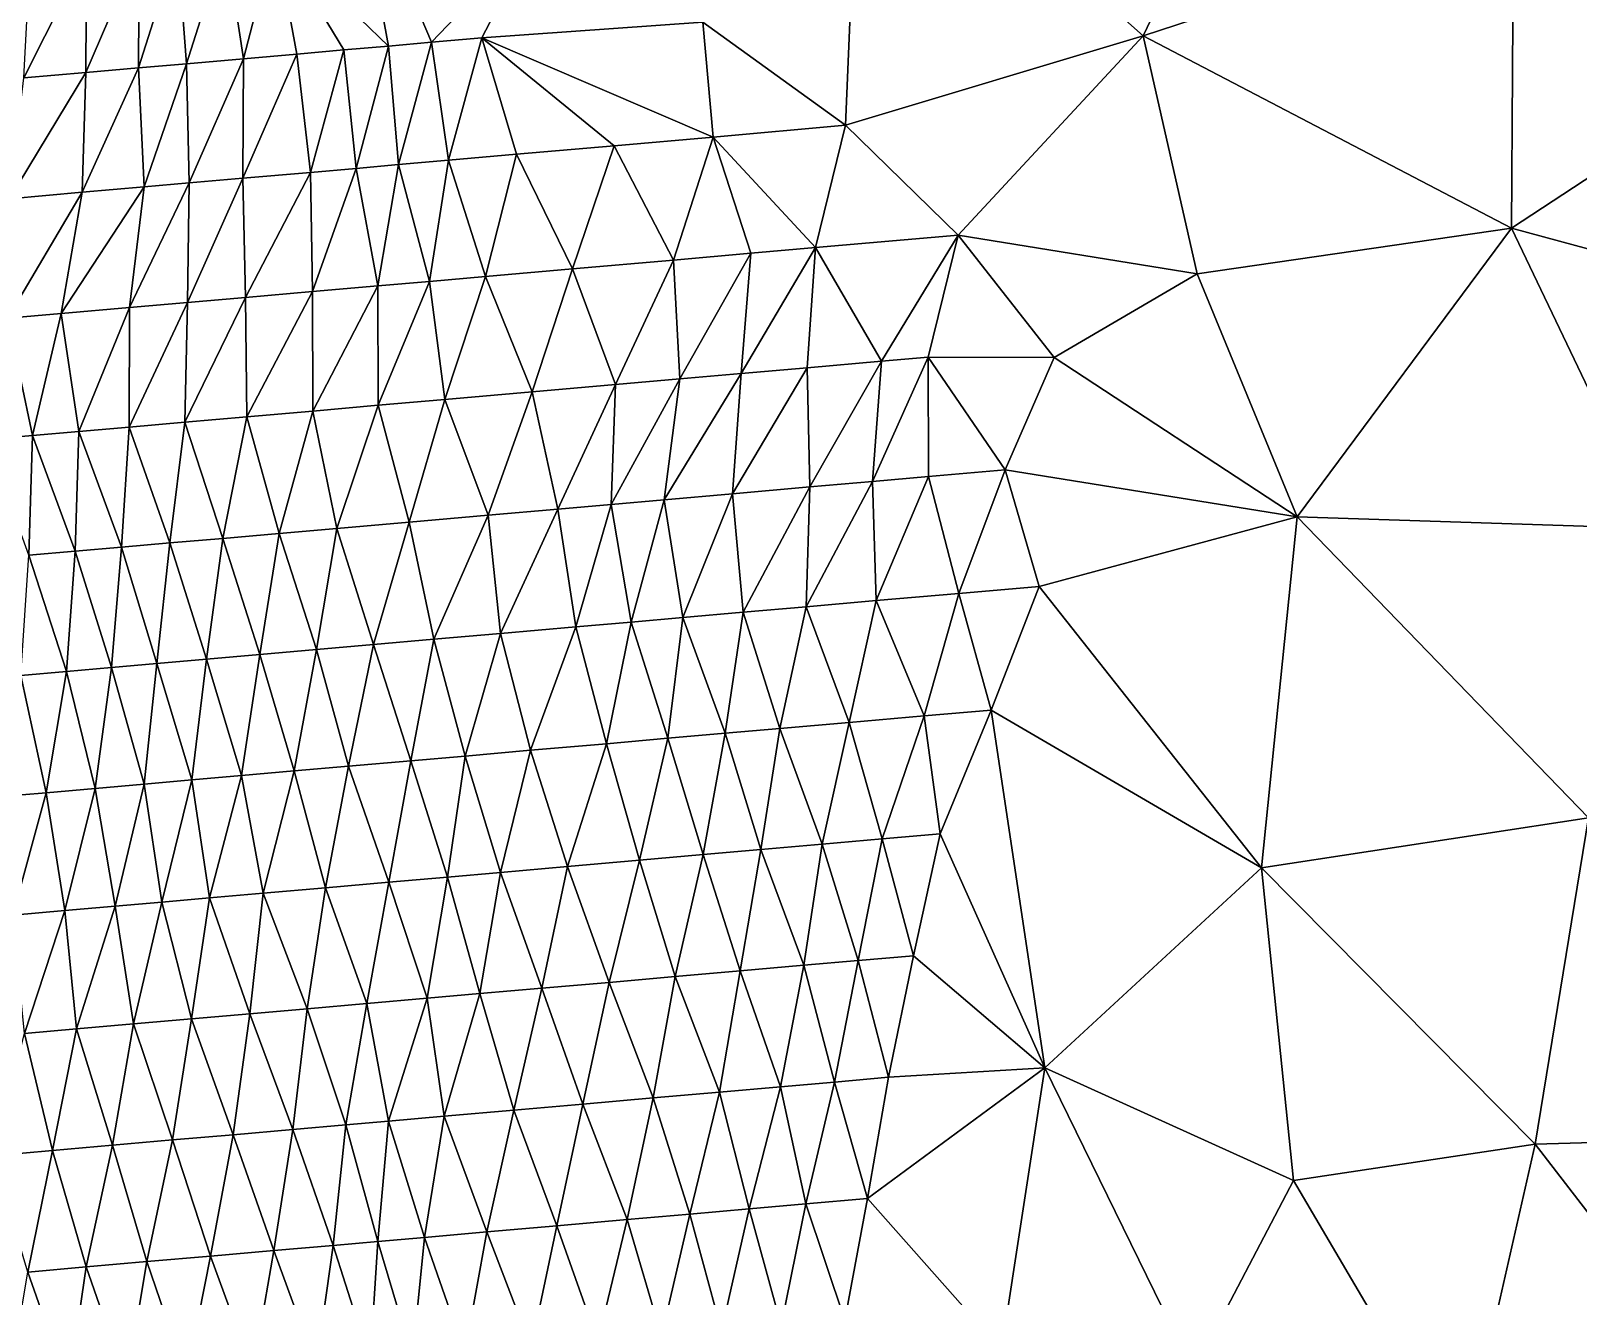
# Model space of a CAD drawing. Extents: x 993 to 3979, y 358 to 2875.
# Drawn here: x 2820 to 3301.1, y 1681.9 to 2075.3 of the extents above; entities that cross this region are included whole.
import ezdxf

# ---------------------------------------------------------------- set-up
doc = ezdxf.new("R2010")
doc.units = 0
doc.header["$MEASUREMENT"] = 0

msp = doc.modelspace()

# ---------------------------------------------------------------- linework, layer by layer
at = {"layer": 'modelTopoInnerCoarse_ts', "color": 2}
for points in [[(2931.22, 2070.59, 2837.84), (2895.93, 2104.65, 2803.7), (2920.53, 2128.5, 2797.66), (2931.22, 2070.59, 2837.84)], [(2944.53, 2071.75, 2845.01), (2920.53, 2128.5, 2797.66), (2977.28, 2106, 2813.92), (2944.53, 2071.75, 2845.01)], [(2944.53, 2071.75, 2845.01), (2931.22, 2070.59, 2837.84), (2920.53, 2128.5, 2797.66), (2944.53, 2071.75, 2845.01)], [(2880.54, 2103.3, 2792.07), (2868.41, 2065.09, 2806.66), (2865.54, 2101.99, 2779.4), (2880.54, 2103.3, 2792.07)], [(2886.1, 2066.64, 2812.18), (2868.41, 2065.09, 2806.66), (2880.54, 2103.3, 2792.07), (2886.1, 2066.64, 2812.18)], [(2895.93, 2104.65, 2803.7), (2886.1, 2066.64, 2812.18), (2880.54, 2103.3, 2792.07), (2895.93, 2104.65, 2803.7)], [(2902.73, 2068.1, 2820.49), (2886.1, 2066.64, 2812.18), (2895.93, 2104.65, 2803.7), (2902.73, 2068.1, 2820.49)], [(2931.22, 2070.59, 2837.84), (2917.3, 2069.37, 2834.29), (2895.93, 2104.65, 2803.7), (2931.22, 2070.59, 2837.84)], [(2917.3, 2069.37, 2834.29), (2902.73, 2068.1, 2820.49), (2895.93, 2104.65, 2803.7), (2917.3, 2069.37, 2834.29)], [(2960.2, 2073.12, 2842.9), (2944.53, 2071.75, 2845.01), (2977.28, 2106, 2813.92), (2960.2, 2073.12, 2842.9)], [(2960.2, 2073.12, 2842.9), (2977.28, 2106, 2813.92), (3028.91, 2078, 2827.82), (2960.2, 2073.12, 2842.9)], [(2817.84, 2060.67, 2783.51), (2837.32, 2099.52, 2749.34), (2837.07, 2062.35, 2784.9), (2817.84, 2060.67, 2783.51)], [(2817.84, 2060.67, 2783.51), (2819.71, 2097.98, 2743.63), (2837.32, 2099.52, 2749.34), (2817.84, 2060.67, 2783.51)], [(2837.07, 2062.35, 2784.9), (2837.32, 2099.52, 2749.34), (2853.61, 2100.94, 2758.57), (2837.07, 2062.35, 2784.9)], [(2837.07, 2062.35, 2784.9), (2853.61, 2100.94, 2758.57), (2853.4, 2063.78, 2794.03), (2837.07, 2062.35, 2784.9)], [(2853.4, 2063.78, 2794.03), (2853.61, 2100.94, 2758.57), (2865.54, 2101.99, 2779.4), (2853.4, 2063.78, 2794.03)], [(2853.4, 2063.78, 2794.03), (2865.54, 2101.99, 2779.4), (2868.41, 2065.09, 2806.66), (2853.4, 2063.78, 2794.03)], [(3032.1, 2042.27, 2826.51), (2960.2, 2073.12, 2842.9), (3028.91, 2078, 2827.82), (3032.1, 2042.27, 2826.51)], [(3032.1, 2042.27, 2826.51), (3028.91, 2078, 2827.82), (3073.31, 2046, 2844.04), (3032.1, 2042.27, 2826.51)], [(2917.3, 2069.37, 2834.29), (2906.96, 2031.32, 2844.14), (2902.73, 2068.1, 2820.49), (2917.3, 2069.37, 2834.29)], [(2921.13, 2032.56, 2858.99), (2906.96, 2031.32, 2844.14), (2917.3, 2069.37, 2834.29), (2921.13, 2032.56, 2858.99)], [(2931.22, 2070.59, 2837.84), (2921.13, 2032.56, 2858.99), (2917.3, 2069.37, 2834.29), (2931.22, 2070.59, 2837.84)], [(2934.25, 2033.71, 2864.67), (2921.13, 2032.56, 2858.99), (2931.22, 2070.59, 2837.84), (2934.25, 2033.71, 2864.67)], [(2944.53, 2071.75, 2845.01), (2934.25, 2033.71, 2864.67), (2931.22, 2070.59, 2837.84), (2944.53, 2071.75, 2845.01)], [(2949.81, 2035.07, 2874.86), (2934.25, 2033.71, 2864.67), (2944.53, 2071.75, 2845.01), (2949.81, 2035.07, 2874.86)], [(2960.2, 2073.12, 2842.9), (2949.81, 2035.07, 2874.86), (2944.53, 2071.75, 2845.01), (2960.2, 2073.12, 2842.9)], [(2970.94, 2036.92, 2871.18), (2949.81, 2035.07, 2874.86), (2960.2, 2073.12, 2842.9), (2970.94, 2036.92, 2871.18)], [(3001.36, 2039.58, 2855.76), (2970.94, 2036.92, 2871.18), (2960.2, 2073.12, 2842.9), (3001.36, 2039.58, 2855.76)], [(3032.1, 2042.27, 2826.51), (3001.36, 2039.58, 2855.76), (2960.2, 2073.12, 2842.9), (3032.1, 2042.27, 2826.51)], [(2855.24, 2026.8, 2824.03), (2853.4, 2063.78, 2794.03), (2868.41, 2065.09, 2806.66), (2855.24, 2026.8, 2824.03)], [(2855.24, 2026.8, 2824.03), (2868.41, 2065.09, 2806.66), (2869.25, 2028.02, 2839.33), (2855.24, 2026.8, 2824.03)], [(2869.25, 2028.02, 2839.33), (2868.41, 2065.09, 2806.66), (2886.1, 2066.64, 2812.18), (2869.25, 2028.02, 2839.33)], [(2869.25, 2028.02, 2839.33), (2886.1, 2066.64, 2812.18), (2885.85, 2029.47, 2847.75), (2869.25, 2028.02, 2839.33)], [(2885.85, 2029.47, 2847.75), (2902.73, 2068.1, 2820.49), (2906.96, 2031.32, 2844.14), (2885.85, 2029.47, 2847.75)], [(2885.85, 2029.47, 2847.75), (2886.1, 2066.64, 2812.18), (2902.73, 2068.1, 2820.49), (2885.85, 2029.47, 2847.75)], [(2813.36, 2023.13, 2830.35), (2817.84, 2060.67, 2783.51), (2837.07, 2062.35, 2784.9), (2813.36, 2023.13, 2830.35)], [(2813.36, 2023.13, 2830.35), (2837.07, 2062.35, 2784.9), (2835.96, 2025.11, 2822.76), (2813.36, 2023.13, 2830.35)], [(2853.4, 2063.78, 2794.03), (2855.24, 2026.8, 2824.03), (2835.96, 2025.11, 2822.76), (2853.4, 2063.78, 2794.03)], [(2853.4, 2063.78, 2794.03), (2835.96, 2025.11, 2822.76), (2837.07, 2062.35, 2784.9), (2853.4, 2063.78, 2794.03)], [(3063.92, 2007.91, 2840.26), (3032.1, 2042.27, 2826.51), (3073.31, 2046, 2844.04), (3063.92, 2007.91, 2840.26)], [(3063.92, 2007.91, 2840.26), (3073.31, 2046, 2844.04), (3108.38, 2011.75, 2861.79), (3063.92, 2007.91, 2840.26)], [(3032.1, 2042.27, 2826.51), (3019.78, 2004.05, 2856.61), (3001.36, 2039.58, 2855.76), (3032.1, 2042.27, 2826.51)], [(3043.81, 2006.15, 2845.22), (3019.78, 2004.05, 2856.61), (3032.1, 2042.27, 2826.51), (3043.81, 2006.15, 2845.22)], [(3063.92, 2007.91, 2840.26), (3043.81, 2006.15, 2845.22), (3032.1, 2042.27, 2826.51), (3063.92, 2007.91, 2840.26)], [(2949.81, 2035.07, 2874.86), (2943.95, 1997.41, 2885.73), (2934.25, 2033.71, 2864.67), (2949.81, 2035.07, 2874.86)], [(2961.34, 1998.94, 2882.04), (2943.95, 1997.41, 2885.73), (2949.81, 2035.07, 2874.86), (2961.34, 1998.94, 2882.04)], [(2970.94, 2036.92, 2871.18), (2961.34, 1998.94, 2882.04), (2949.81, 2035.07, 2874.86), (2970.94, 2036.92, 2871.18)], [(2988.41, 2001.3, 2872.56), (2961.34, 1998.94, 2882.04), (2970.94, 2036.92, 2871.18), (2988.41, 2001.3, 2872.56)], [(3001.36, 2039.58, 2855.76), (2988.41, 2001.3, 2872.56), (2970.94, 2036.92, 2871.18), (3001.36, 2039.58, 2855.76)], [(3019.78, 2004.05, 2856.61), (2988.41, 2001.3, 2872.56), (3001.36, 2039.58, 2855.76), (3019.78, 2004.05, 2856.61)], [(2886.74, 1992.41, 2880.28), (2885.85, 2029.47, 2847.75), (2906.96, 2031.32, 2844.14), (2886.74, 1992.41, 2880.28)], [(2886.74, 1992.41, 2880.28), (2906.96, 2031.32, 2844.14), (2907.56, 1994.23, 2877.42), (2886.74, 1992.41, 2880.28)], [(2921.13, 2032.56, 2858.99), (2907.56, 1994.23, 2877.42), (2906.96, 2031.32, 2844.14), (2921.13, 2032.56, 2858.99)], [(2927.9, 1996.01, 2875.88), (2907.56, 1994.23, 2877.42), (2921.13, 2032.56, 2858.99), (2927.9, 1996.01, 2875.88)], [(2934.25, 2033.71, 2864.67), (2927.9, 1996.01, 2875.88), (2921.13, 2032.56, 2858.99), (2934.25, 2033.71, 2864.67)], [(2943.95, 1997.41, 2885.73), (2927.9, 1996.01, 2875.88), (2934.25, 2033.71, 2864.67), (2943.95, 1997.41, 2885.73)], [(2829.4, 1987.39, 2875.15), (2855.24, 2026.8, 2824.03), (2850.6, 1989.25, 2871.3), (2829.4, 1987.39, 2875.15)], [(2829.4, 1987.39, 2875.15), (2835.96, 2025.11, 2822.76), (2855.24, 2026.8, 2824.03), (2829.4, 1987.39, 2875.15)], [(2850.6, 1989.25, 2871.3), (2855.24, 2026.8, 2824.03), (2869.25, 2028.02, 2839.33), (2850.6, 1989.25, 2871.3)], [(2850.6, 1989.25, 2871.3), (2869.25, 2028.02, 2839.33), (2868.65, 1990.83, 2875.84), (2850.6, 1989.25, 2871.3)], [(2868.65, 1990.83, 2875.84), (2869.25, 2028.02, 2839.33), (2885.85, 2029.47, 2847.75), (2868.65, 1990.83, 2875.84)], [(2868.65, 1990.83, 2875.84), (2885.85, 2029.47, 2847.75), (2886.74, 1992.41, 2880.28), (2868.65, 1990.83, 2875.84)], [(2812.81, 1985.94, 2866.73), (2835.96, 2025.11, 2822.76), (2829.4, 1987.39, 2875.15), (2812.81, 1985.94, 2866.73)], [(2812.81, 1985.94, 2866.73), (2813.36, 2023.13, 2830.35), (2835.96, 2025.11, 2822.76), (2812.81, 1985.94, 2866.73)], [(3084.54, 1972.57, 2868.86), (3063.92, 2007.91, 2840.26), (3108.38, 2011.75, 2861.79), (3084.54, 1972.57, 2868.86)], [(3099.05, 1973.84, 2875.83), (3084.54, 1972.57, 2868.86), (3108.38, 2011.75, 2861.79), (3099.05, 1973.84, 2875.83)], [(3099.05, 1973.84, 2875.83), (3108.38, 2011.75, 2861.79), (3138.19, 1973.75, 2870.32), (3099.05, 1973.84, 2875.83)], [(3040.82, 1968.74, 2873.08), (3063.92, 2007.91, 2840.26), (3061.41, 1970.55, 2870.85), (3040.82, 1968.74, 2873.08)], [(3040.82, 1968.74, 2873.08), (3043.81, 2006.15, 2845.22), (3063.92, 2007.91, 2840.26), (3040.82, 1968.74, 2873.08)], [(3084.54, 1972.57, 2868.86), (3061.41, 1970.55, 2870.85), (3063.92, 2007.91, 2840.26), (3084.54, 1972.57, 2868.86)], [(3019.78, 2004.05, 2856.61), (3001.78, 1965.33, 2871.83), (2988.41, 2001.3, 2872.56), (3019.78, 2004.05, 2856.61)], [(3021.8, 1967.08, 2871.13), (3001.78, 1965.33, 2871.83), (3019.78, 2004.05, 2856.61), (3021.8, 1967.08, 2871.13)], [(3021.8, 1967.08, 2871.13), (3019.78, 2004.05, 2856.61), (3043.81, 2006.15, 2845.22), (3021.8, 1967.08, 2871.13)], [(3021.8, 1967.08, 2871.13), (3043.81, 2006.15, 2845.22), (3040.82, 1968.74, 2873.08), (3021.8, 1967.08, 2871.13)], [(2927.94, 1958.87, 2910.68), (2927.9, 1996.01, 2875.88), (2943.95, 1997.41, 2885.73), (2927.94, 1958.87, 2910.68)], [(2927.94, 1958.87, 2910.68), (2943.95, 1997.41, 2885.73), (2948.66, 1960.68, 2908.09), (2927.94, 1958.87, 2910.68)], [(2961.34, 1998.94, 2882.04), (2948.66, 1960.68, 2908.09), (2943.95, 1997.41, 2885.73), (2961.34, 1998.94, 2882.04)], [(2975.83, 1963.06, 2888.35), (2948.66, 1960.68, 2908.09), (2961.34, 1998.94, 2882.04), (2975.83, 1963.06, 2888.35)], [(2988.41, 2001.3, 2872.56), (2975.83, 1963.06, 2888.35), (2961.34, 1998.94, 2882.04), (2988.41, 2001.3, 2872.56)], [(3001.78, 1965.33, 2871.83), (2975.83, 1963.06, 2888.35), (2988.41, 2001.3, 2872.56), (3001.78, 1965.33, 2871.83)], [(2886.74, 1992.41, 2880.28), (2867.88, 1953.61, 2912.79), (2868.65, 1990.83, 2875.84), (2886.74, 1992.41, 2880.28)], [(2886.74, 1992.41, 2880.28), (2887.15, 1955.3, 2914.09), (2867.88, 1953.61, 2912.79), (2886.74, 1992.41, 2880.28)], [(2907.56, 1994.23, 2877.42), (2887.15, 1955.3, 2914.09), (2886.74, 1992.41, 2880.28), (2907.56, 1994.23, 2877.42)], [(2907.56, 1994.23, 2877.42), (2907.68, 1957.1, 2912.03), (2887.15, 1955.3, 2914.09), (2907.56, 1994.23, 2877.42)], [(2927.9, 1996.01, 2875.88), (2907.68, 1957.1, 2912.03), (2907.56, 1994.23, 2877.42), (2927.9, 1996.01, 2875.88)], [(2927.9, 1996.01, 2875.88), (2927.94, 1958.87, 2910.68), (2907.68, 1957.1, 2912.03), (2927.9, 1996.01, 2875.88)], [(2829.4, 1987.39, 2875.15), (2820.49, 1949.47, 2881.16), (2812.81, 1985.94, 2866.73), (2829.4, 1987.39, 2875.15)], [(2834.9, 1950.73, 2895.4), (2820.49, 1949.47, 2881.16), (2829.4, 1987.39, 2875.15), (2834.9, 1950.73, 2895.4)], [(2850.6, 1989.25, 2871.3), (2834.9, 1950.73, 2895.4), (2829.4, 1987.39, 2875.15), (2850.6, 1989.25, 2871.3)], [(2850.6, 1989.25, 2871.3), (2850.56, 1952.1, 2906.32), (2834.9, 1950.73, 2895.4), (2850.6, 1989.25, 2871.3)], [(2868.65, 1990.83, 2875.84), (2850.56, 1952.1, 2906.32), (2850.6, 1989.25, 2871.3), (2868.65, 1990.83, 2875.84)], [(2868.65, 1990.83, 2875.84), (2867.88, 1953.61, 2912.79), (2850.56, 1952.1, 2906.32), (2868.65, 1990.83, 2875.84)], [(2820.49, 1949.47, 2881.16), (2806.25, 1948.22, 2866.47), (2812.81, 1985.94, 2866.73), (2820.49, 1949.47, 2881.16)], [(3062.16, 1933.47, 2903.75), (3061.41, 1970.55, 2870.85), (3084.54, 1972.57, 2868.86), (3062.16, 1933.47, 2903.75)], [(3062.16, 1933.47, 2903.75), (3084.54, 1972.57, 2868.86), (3081.67, 1935.17, 2904.42), (3062.16, 1933.47, 2903.75)], [(3081.67, 1935.17, 2904.42), (3084.54, 1972.57, 2868.86), (3099.05, 1973.84, 2875.83), (3081.67, 1935.17, 2904.42)], [(3081.67, 1935.17, 2904.42), (3099.05, 1973.84, 2875.83), (3099.11, 1936.7, 2910.58), (3081.67, 1935.17, 2904.42)], [(3122.9, 1938.78, 2899.84), (3099.05, 1973.84, 2875.83), (3138.19, 1973.75, 2870.32), (3122.9, 1938.78, 2899.84)], [(3122.9, 1938.78, 2899.84), (3099.11, 1936.7, 2910.58), (3099.05, 1973.84, 2875.83), (3122.9, 1938.78, 2899.84)], [(3016.88, 1929.51, 2919.15), (3040.82, 1968.74, 2873.08), (3038.21, 1931.37, 2914.94), (3016.88, 1929.51, 2919.15)], [(3016.88, 1929.51, 2919.15), (3021.8, 1967.08, 2871.13), (3040.82, 1968.74, 2873.08), (3016.88, 1929.51, 2919.15)], [(3038.21, 1931.37, 2914.94), (3061.41, 1970.55, 2870.85), (3062.16, 1933.47, 2903.75), (3038.21, 1931.37, 2914.94)], [(3038.21, 1931.37, 2914.94), (3040.82, 1968.74, 2873.08), (3061.41, 1970.55, 2870.85), (3038.21, 1931.37, 2914.94)], [(2975.83, 1963.06, 2888.35), (2962.16, 1924.72, 2907.03), (2948.66, 1960.68, 2908.09), (2975.83, 1963.06, 2888.35)], [(2983.81, 1926.61, 2901.99), (2962.16, 1924.72, 2907.03), (2975.83, 1963.06, 2888.35), (2983.81, 1926.61, 2901.99)], [(3001.78, 1965.33, 2871.83), (2983.81, 1926.61, 2901.99), (2975.83, 1963.06, 2888.35), (3001.78, 1965.33, 2871.83)], [(3001.78, 1965.33, 2871.83), (3000.44, 1928.07, 2910.32), (2983.81, 1926.61, 2901.99), (3001.78, 1965.33, 2871.83)], [(3000.44, 1928.07, 2910.32), (3021.8, 1967.08, 2871.13), (3016.88, 1929.51, 2919.15), (3000.44, 1928.07, 2910.32)], [(3000.44, 1928.07, 2910.32), (3001.78, 1965.33, 2871.83), (3021.8, 1967.08, 2871.13), (3000.44, 1928.07, 2910.32)], [(2927.94, 1958.87, 2910.68), (2915.14, 1920.6, 2927.05), (2907.68, 1957.1, 2912.03), (2927.94, 1958.87, 2910.68)], [(2937.63, 1922.57, 2919.77), (2915.14, 1920.6, 2927.05), (2927.94, 1958.87, 2910.68), (2937.63, 1922.57, 2919.77)], [(2948.66, 1960.68, 2908.09), (2937.63, 1922.57, 2919.77), (2927.94, 1958.87, 2910.68), (2948.66, 1960.68, 2908.09)], [(2962.16, 1924.72, 2907.03), (2937.63, 1922.57, 2919.77), (2948.66, 1960.68, 2908.09), (2962.16, 1924.72, 2907.03)], [(2867.88, 1953.61, 2912.79), (2863.15, 1916.06, 2907.67), (2850.56, 1952.1, 2906.32), (2867.88, 1953.61, 2912.79)], [(2879.63, 1917.5, 2916.4), (2863.15, 1916.06, 2907.67), (2867.88, 1953.61, 2912.79), (2879.63, 1917.5, 2916.4)], [(2887.15, 1955.3, 2914.09), (2879.63, 1917.5, 2916.4), (2867.88, 1953.61, 2912.79), (2887.15, 1955.3, 2914.09)], [(2897.14, 1919.03, 2922.37), (2879.63, 1917.5, 2916.4), (2887.15, 1955.3, 2914.09), (2897.14, 1919.03, 2922.37)], [(2907.68, 1957.1, 2912.03), (2897.14, 1919.03, 2922.37), (2887.15, 1955.3, 2914.09), (2907.68, 1957.1, 2912.03)], [(2915.14, 1920.6, 2927.05), (2897.14, 1919.03, 2922.37), (2907.68, 1957.1, 2912.03), (2915.14, 1920.6, 2927.05)], [(2820.49, 1949.47, 2881.16), (2819.37, 1912.23, 2866.42), (2806.25, 1948.22, 2866.47), (2820.49, 1949.47, 2881.16)], [(2833.75, 1913.48, 2880.74), (2819.37, 1912.23, 2866.42), (2820.49, 1949.47, 2881.16), (2833.75, 1913.48, 2880.74)], [(2834.9, 1950.73, 2895.4), (2833.75, 1913.48, 2880.74), (2820.49, 1949.47, 2881.16), (2834.9, 1950.73, 2895.4)], [(2848.15, 1914.74, 2895.01), (2833.75, 1913.48, 2880.74), (2834.9, 1950.73, 2895.4), (2848.15, 1914.74, 2895.01)], [(2850.56, 1952.1, 2906.32), (2848.15, 1914.74, 2895.01), (2834.9, 1950.73, 2895.4), (2850.56, 1952.1, 2906.32)], [(2863.15, 1916.06, 2907.67), (2848.15, 1914.74, 2895.01), (2850.56, 1952.1, 2906.32), (2863.15, 1916.06, 2907.67)], [(3081.67, 1935.17, 2904.42), (3061.04, 1896.22, 2941.66), (3062.16, 1933.47, 2903.75), (3081.67, 1935.17, 2904.42)], [(3081.67, 1935.17, 2904.42), (3082.79, 1898.13, 2936.32), (3061.04, 1896.22, 2941.66), (3081.67, 1935.17, 2904.42)], [(3099.11, 1936.7, 2910.58), (3082.79, 1898.13, 2936.32), (3081.67, 1935.17, 2904.42), (3099.11, 1936.7, 2910.58)], [(3108.52, 1900.38, 2920.4), (3082.79, 1898.13, 2936.32), (3099.11, 1936.7, 2910.58), (3108.52, 1900.38, 2920.4)], [(3122.9, 1938.78, 2899.84), (3108.52, 1900.38, 2920.4), (3099.11, 1936.7, 2910.58), (3122.9, 1938.78, 2899.84)], [(3133.48, 1902.56, 2906.54), (3108.52, 1900.38, 2920.4), (3122.9, 1938.78, 2899.84), (3133.48, 1902.56, 2906.54)], [(3016.88, 1929.51, 2919.15), (3006.63, 1891.47, 2928.71), (3000.44, 1928.07, 2910.32), (3016.88, 1929.51, 2919.15)], [(3022.72, 1892.87, 2938.47), (3006.63, 1891.47, 2928.71), (3016.88, 1929.51, 2919.15), (3022.72, 1892.87, 2938.47)], [(3038.21, 1931.37, 2914.94), (3022.72, 1892.87, 2938.47), (3016.88, 1929.51, 2919.15), (3038.21, 1931.37, 2914.94)], [(3041.5, 1894.52, 2941.08), (3022.72, 1892.87, 2938.47), (3038.21, 1931.37, 2914.94), (3041.5, 1894.52, 2941.08)], [(3041.5, 1894.52, 2941.08), (3038.21, 1931.37, 2914.94), (3062.16, 1933.47, 2903.75), (3041.5, 1894.52, 2941.08)], [(3041.5, 1894.52, 2941.08), (3062.16, 1933.47, 2903.75), (3061.04, 1896.22, 2941.66), (3041.5, 1894.52, 2941.08)], [(2962.16, 1924.72, 2907.03), (2945.25, 1886.1, 2934.37), (2937.63, 1922.57, 2919.77), (2962.16, 1924.72, 2907.03)], [(2966.04, 1887.91, 2931.61), (2945.25, 1886.1, 2934.37), (2962.16, 1924.72, 2907.03), (2966.04, 1887.91, 2931.61)], [(2983.81, 1926.61, 2901.99), (2966.04, 1887.91, 2931.61), (2962.16, 1924.72, 2907.03), (2983.81, 1926.61, 2901.99)], [(2989.45, 1889.96, 2921.87), (2966.04, 1887.91, 2931.61), (2983.81, 1926.61, 2901.99), (2989.45, 1889.96, 2921.87)], [(3000.44, 1928.07, 2910.32), (2989.45, 1889.96, 2921.87), (2983.81, 1926.61, 2901.99), (3000.44, 1928.07, 2910.32)], [(3006.63, 1891.47, 2928.71), (2989.45, 1889.96, 2921.87), (3000.44, 1928.07, 2910.32), (3006.63, 1891.47, 2928.71)], [(2915.14, 1920.6, 2927.05), (2908.78, 1882.9, 2926.26), (2897.14, 1919.03, 2922.37), (2915.14, 1920.6, 2927.05)], [(2926.56, 1884.46, 2931.53), (2908.78, 1882.9, 2926.26), (2915.14, 1920.6, 2927.05), (2926.56, 1884.46, 2931.53)], [(2937.63, 1922.57, 2919.77), (2926.56, 1884.46, 2931.53), (2915.14, 1920.6, 2927.05), (2937.63, 1922.57, 2919.77)], [(2945.25, 1886.1, 2934.37), (2926.56, 1884.46, 2931.53), (2937.63, 1922.57, 2919.77), (2945.25, 1886.1, 2934.37)], [(2863.15, 1916.06, 2907.67), (2859.17, 1878.56, 2900.55), (2848.15, 1914.74, 2895.01), (2863.15, 1916.06, 2907.67)], [(2874.61, 1879.92, 2912.04), (2859.17, 1878.56, 2900.55), (2863.15, 1916.06, 2907.67), (2874.61, 1879.92, 2912.04)], [(2879.63, 1917.5, 2916.4), (2874.61, 1879.92, 2912.04), (2863.15, 1916.06, 2907.67), (2879.63, 1917.5, 2916.4)], [(2891.13, 1881.36, 2920.67), (2874.61, 1879.92, 2912.04), (2879.63, 1917.5, 2916.4), (2891.13, 1881.36, 2920.67)], [(2897.14, 1919.03, 2922.37), (2891.13, 1881.36, 2920.67), (2879.63, 1917.5, 2916.4), (2897.14, 1919.03, 2922.37)], [(2908.78, 1882.9, 2926.26), (2891.13, 1881.36, 2920.67), (2897.14, 1919.03, 2922.37), (2908.78, 1882.9, 2926.26)], [(2831.02, 1876.1, 2870.31), (2816.88, 1874.86, 2855.34), (2819.37, 1912.23, 2866.42), (2831.02, 1876.1, 2870.31)], [(2833.75, 1913.48, 2880.74), (2831.02, 1876.1, 2870.31), (2819.37, 1912.23, 2866.42), (2833.75, 1913.48, 2880.74)], [(2845, 1877.32, 2885.67), (2831.02, 1876.1, 2870.31), (2833.75, 1913.48, 2880.74), (2845, 1877.32, 2885.67)], [(2848.15, 1914.74, 2895.01), (2845, 1877.32, 2885.67), (2833.75, 1913.48, 2880.74), (2848.15, 1914.74, 2895.01)], [(2859.17, 1878.56, 2900.55), (2845, 1877.32, 2885.67), (2848.15, 1914.74, 2895.01), (2859.17, 1878.56, 2900.55)], [(3108.52, 1900.38, 2920.4), (3097.77, 1862.29, 2931.34), (3082.79, 1898.13, 2936.32), (3108.52, 1900.38, 2920.4)], [(3118.56, 1864.11, 2928.58), (3097.77, 1862.29, 2931.34), (3108.52, 1900.38, 2920.4), (3118.56, 1864.11, 2928.58)], [(3133.48, 1902.56, 2906.54), (3118.56, 1864.11, 2928.58), (3108.52, 1900.38, 2920.4), (3133.48, 1902.56, 2906.54)], [(3061.04, 1896.22, 2941.66), (3052.84, 1858.36, 2945.78), (3041.5, 1894.52, 2941.08), (3061.04, 1896.22, 2941.66)], [(3074.42, 1860.25, 2940.91), (3052.84, 1858.36, 2945.78), (3061.04, 1896.22, 2941.66), (3074.42, 1860.25, 2940.91)], [(3082.79, 1898.13, 2936.32), (3074.42, 1860.25, 2940.91), (3061.04, 1896.22, 2941.66), (3082.79, 1898.13, 2936.32)], [(3097.77, 1862.29, 2931.34), (3074.42, 1860.25, 2940.91), (3082.79, 1898.13, 2936.32), (3097.77, 1862.29, 2931.34)], [(3006.63, 1891.47, 2928.71), (2998.96, 1853.65, 2931.44), (2989.45, 1889.96, 2921.87), (3006.63, 1891.47, 2928.71)], [(3018.08, 1855.32, 2933.11), (2998.96, 1853.65, 2931.44), (3006.63, 1891.47, 2928.71), (3018.08, 1855.32, 2933.11)], [(3022.72, 1892.87, 2938.47), (3018.08, 1855.32, 2933.11), (3006.63, 1891.47, 2928.71), (3022.72, 1892.87, 2938.47)], [(3035.89, 1856.88, 2938.31), (3018.08, 1855.32, 2933.11), (3022.72, 1892.87, 2938.47), (3035.89, 1856.88, 2938.31)], [(3041.5, 1894.52, 2941.08), (3035.89, 1856.88, 2938.31), (3022.72, 1892.87, 2938.47), (3041.5, 1894.52, 2941.08)], [(3052.84, 1858.36, 2945.78), (3035.89, 1856.88, 2938.31), (3041.5, 1894.52, 2941.08), (3052.84, 1858.36, 2945.78)], [(2945.25, 1886.1, 2934.37), (2938.14, 1848.33, 2935.59), (2926.56, 1884.46, 2931.53), (2945.25, 1886.1, 2934.37)], [(2955.01, 1849.8, 2943.28), (2938.14, 1848.33, 2935.59), (2945.25, 1886.1, 2934.37), (2955.01, 1849.8, 2943.28)], [(2966.04, 1887.91, 2931.61), (2955.01, 1849.8, 2943.28), (2945.25, 1886.1, 2934.37), (2966.04, 1887.91, 2931.61)], [(2975.38, 1851.59, 2941.62), (2955.01, 1849.8, 2943.28), (2966.04, 1887.91, 2931.61), (2975.38, 1851.59, 2941.62)], [(2989.45, 1889.96, 2921.87), (2975.38, 1851.59, 2941.62), (2966.04, 1887.91, 2931.61), (2989.45, 1889.96, 2921.87)], [(2998.96, 1853.65, 2931.44), (2975.38, 1851.59, 2941.62), (2989.45, 1889.96, 2921.87), (2998.96, 1853.65, 2931.44)], [(2891.13, 1881.36, 2920.67), (2885.49, 1843.72, 2917.96), (2874.61, 1879.92, 2912.04), (2891.13, 1881.36, 2920.67)], [(2901.86, 1845.16, 2926.97), (2885.49, 1843.72, 2917.96), (2891.13, 1881.36, 2920.67), (2901.86, 1845.16, 2926.97)], [(2908.78, 1882.9, 2926.26), (2901.86, 1845.16, 2926.97), (2891.13, 1881.36, 2920.67), (2908.78, 1882.9, 2926.26)], [(2918.8, 1846.64, 2934.47), (2901.86, 1845.16, 2926.97), (2908.78, 1882.9, 2926.26), (2918.8, 1846.64, 2934.47)], [(2926.56, 1884.46, 2931.53), (2918.8, 1846.64, 2934.47), (2908.78, 1882.9, 2926.26), (2926.56, 1884.46, 2931.53)], [(2938.14, 1848.33, 2935.59), (2918.8, 1846.64, 2934.47), (2926.56, 1884.46, 2931.53), (2938.14, 1848.33, 2935.59)], [(2845, 1877.32, 2885.67), (2839.95, 1839.74, 2881.42), (2831.02, 1876.1, 2870.31), (2845, 1877.32, 2885.67)], [(2855.17, 1841.07, 2893.48), (2839.95, 1839.74, 2881.42), (2845, 1877.32, 2885.67), (2855.17, 1841.07, 2893.48)], [(2859.17, 1878.56, 2900.55), (2855.17, 1841.07, 2893.48), (2845, 1877.32, 2885.67), (2859.17, 1878.56, 2900.55)], [(2870.03, 1842.37, 2906.54), (2855.17, 1841.07, 2893.48), (2859.17, 1878.56, 2900.55), (2870.03, 1842.37, 2906.54)], [(2874.61, 1879.92, 2912.04), (2870.03, 1842.37, 2906.54), (2859.17, 1878.56, 2900.55), (2874.61, 1879.92, 2912.04)], [(2885.49, 1843.72, 2917.96), (2870.03, 1842.37, 2906.54), (2874.61, 1879.92, 2912.04), (2885.49, 1843.72, 2917.96)], [(2824.72, 1838.41, 2869.35), (2809.52, 1837.08, 2857.24), (2816.88, 1874.86, 2855.34), (2824.72, 1838.41, 2869.35)], [(2831.02, 1876.1, 2870.31), (2824.72, 1838.41, 2869.35), (2816.88, 1874.86, 2855.34), (2831.02, 1876.1, 2870.31)], [(2839.95, 1839.74, 2881.42), (2824.72, 1838.41, 2869.35), (2831.02, 1876.1, 2870.31), (2839.95, 1839.74, 2881.42)], [(3097.77, 1862.29, 2931.34), (3084.73, 1824.01, 2948.34), (3074.42, 1860.25, 2940.91), (3097.77, 1862.29, 2931.34)], [(3102.78, 1825.59, 2952.9), (3084.73, 1824.01, 2948.34), (3097.77, 1862.29, 2931.34), (3102.78, 1825.59, 2952.9)], [(3118.56, 1864.11, 2928.58), (3102.78, 1825.59, 2952.9), (3097.77, 1862.29, 2931.34), (3118.56, 1864.11, 2928.58)], [(3052.84, 1858.36, 2945.78), (3046.96, 1820.7, 2943.73), (3035.89, 1856.88, 2938.31), (3052.84, 1858.36, 2945.78)], [(3066.04, 1822.37, 2945.53), (3046.96, 1820.7, 2943.73), (3052.84, 1858.36, 2945.78), (3066.04, 1822.37, 2945.53)], [(3074.42, 1860.25, 2940.91), (3066.04, 1822.37, 2945.53), (3052.84, 1858.36, 2945.78), (3074.42, 1860.25, 2940.91)], [(3084.73, 1824.01, 2948.34), (3066.04, 1822.37, 2945.53), (3074.42, 1860.25, 2940.91), (3084.73, 1824.01, 2948.34)], [(2998.96, 1853.65, 2931.44), (2986.89, 1815.45, 2945.87), (2975.38, 1851.59, 2941.62), (2998.96, 1853.65, 2931.44)], [(3009.21, 1817.4, 2939.04), (2986.89, 1815.45, 2945.87), (2998.96, 1853.65, 2931.44), (3009.21, 1817.4, 2939.04)], [(3018.08, 1855.32, 2933.11), (3009.21, 1817.4, 2939.04), (2998.96, 1853.65, 2931.44), (3018.08, 1855.32, 2933.11)], [(3029.05, 1819.14, 2938.8), (3009.21, 1817.4, 2939.04), (3018.08, 1855.32, 2933.11), (3029.05, 1819.14, 2938.8)], [(3035.89, 1856.88, 2938.31), (3029.05, 1819.14, 2938.8), (3018.08, 1855.32, 2933.11), (3035.89, 1856.88, 2938.31)], [(3046.96, 1820.7, 2943.73), (3029.05, 1819.14, 2938.8), (3035.89, 1856.88, 2938.31), (3046.96, 1820.7, 2943.73)], [(2938.14, 1848.33, 2935.59), (2931.31, 1810.59, 2936.07), (2918.8, 1846.64, 2934.47), (2938.14, 1848.33, 2935.59)], [(2949.53, 1812.18, 2940.13), (2931.31, 1810.59, 2936.07), (2938.14, 1848.33, 2935.59), (2949.53, 1812.18, 2940.13)], [(2955.01, 1849.8, 2943.28), (2949.53, 1812.18, 2940.13), (2938.14, 1848.33, 2935.59), (2955.01, 1849.8, 2943.28)], [(2966.05, 1813.63, 2948.75), (2949.53, 1812.18, 2940.13), (2955.01, 1849.8, 2943.28), (2966.05, 1813.63, 2948.75)], [(2975.38, 1851.59, 2941.62), (2966.05, 1813.63, 2948.75), (2955.01, 1849.8, 2943.28), (2975.38, 1851.59, 2941.62)], [(2986.89, 1815.45, 2945.87), (2966.05, 1813.63, 2948.75), (2975.38, 1851.59, 2941.62), (2986.89, 1815.45, 2945.87)], [(2885.49, 1843.72, 2917.96), (2875.5, 1805.7, 2926.85), (2870.03, 1842.37, 2906.54), (2885.49, 1843.72, 2917.96)], [(2892.24, 1807.17, 2934.89), (2875.5, 1805.7, 2926.85), (2885.49, 1843.72, 2917.96), (2892.24, 1807.17, 2934.89)], [(2901.86, 1845.16, 2926.97), (2892.24, 1807.17, 2934.89), (2885.49, 1843.72, 2917.96), (2901.86, 1845.16, 2926.97)], [(2911.56, 1808.86, 2936.04), (2892.24, 1807.17, 2934.89), (2901.86, 1845.16, 2926.97), (2911.56, 1808.86, 2936.04)], [(2918.8, 1846.64, 2934.47), (2911.56, 1808.86, 2936.04), (2901.86, 1845.16, 2926.97), (2918.8, 1846.64, 2934.47)], [(2931.31, 1810.59, 2936.07), (2911.56, 1808.86, 2936.04), (2918.8, 1846.64, 2934.47), (2931.31, 1810.59, 2936.07)], [(2824.72, 1838.41, 2869.35), (2814.37, 1800.36, 2879.22), (2809.52, 1837.08, 2857.24), (2824.72, 1838.41, 2869.35)], [(2830.59, 1801.78, 2888.62), (2814.37, 1800.36, 2879.22), (2824.72, 1838.41, 2869.35), (2830.59, 1801.78, 2888.62)], [(2839.95, 1839.74, 2881.42), (2830.59, 1801.78, 2888.62), (2824.72, 1838.41, 2869.35), (2839.95, 1839.74, 2881.42)], [(2846.23, 1803.14, 2899.59), (2830.59, 1801.78, 2888.62), (2839.95, 1839.74, 2881.42), (2846.23, 1803.14, 2899.59)], [(2855.17, 1841.07, 2893.48), (2846.23, 1803.14, 2899.59), (2839.95, 1839.74, 2881.42), (2855.17, 1841.07, 2893.48)], [(2860.69, 1804.41, 2913.68), (2846.23, 1803.14, 2899.59), (2855.17, 1841.07, 2893.48), (2860.69, 1804.41, 2913.68)], [(2870.03, 1842.37, 2906.54), (2860.69, 1804.41, 2913.68), (2855.17, 1841.07, 2893.48), (2870.03, 1842.37, 2906.54)], [(2875.5, 1805.7, 2926.85), (2860.69, 1804.41, 2913.68), (2870.03, 1842.37, 2906.54), (2875.5, 1805.7, 2926.85)], [(3084.73, 1824.01, 2948.34), (3077.26, 1786.21, 2950.54), (3066.04, 1822.37, 2945.53), (3084.73, 1824.01, 2948.34)], [(3094.41, 1787.71, 2957.47), (3077.26, 1786.21, 2950.54), (3084.73, 1824.01, 2948.34), (3094.41, 1787.71, 2957.47)], [(3102.78, 1825.59, 2952.9), (3094.41, 1787.71, 2957.47), (3084.73, 1824.01, 2948.34), (3102.78, 1825.59, 2952.9)], [(3029.05, 1819.14, 2938.8), (3020.33, 1781.23, 2944.31), (3009.21, 1817.4, 2939.04), (3029.05, 1819.14, 2938.8)], [(3040.53, 1783, 2943.14), (3020.33, 1781.23, 2944.31), (3029.05, 1819.14, 2938.8), (3040.53, 1783, 2943.14)], [(3046.96, 1820.7, 2943.73), (3040.53, 1783, 2943.14), (3029.05, 1819.14, 2938.8), (3046.96, 1820.7, 2943.73)], [(3060.35, 1784.73, 2942.95), (3040.53, 1783, 2943.14), (3046.96, 1820.7, 2943.73), (3060.35, 1784.73, 2942.95)], [(3066.04, 1822.37, 2945.53), (3060.35, 1784.73, 2942.95), (3046.96, 1820.7, 2943.73), (3066.04, 1822.37, 2945.53)], [(3077.26, 1786.21, 2950.54), (3060.35, 1784.73, 2942.95), (3066.04, 1822.37, 2945.53), (3077.26, 1786.21, 2950.54)], [(2986.89, 1815.45, 2945.87), (2978.83, 1777.6, 2949.61), (2966.05, 1813.63, 2948.75), (2986.89, 1815.45, 2945.87)], [(2999.79, 1779.43, 2946.4), (2978.83, 1777.6, 2949.61), (2986.89, 1815.45, 2945.87), (2999.79, 1779.43, 2946.4)], [(3009.21, 1817.4, 2939.04), (2999.79, 1779.43, 2946.4), (2986.89, 1815.45, 2945.87), (3009.21, 1817.4, 2939.04)], [(3020.33, 1781.23, 2944.31), (2999.79, 1779.43, 2946.4), (3009.21, 1817.4, 2939.04), (3020.33, 1781.23, 2944.31)], [(2931.31, 1810.59, 2936.07), (2924.44, 1772.84, 2936.64), (2911.56, 1808.86, 2936.04), (2931.31, 1810.59, 2936.07)], [(2943.16, 1774.48, 2939.39), (2924.44, 1772.84, 2936.64), (2931.31, 1810.59, 2936.07), (2943.16, 1774.48, 2939.39)], [(2949.53, 1812.18, 2940.13), (2943.16, 1774.48, 2939.39), (2931.31, 1810.59, 2936.07), (2949.53, 1812.18, 2940.13)], [(2959.56, 1775.91, 2948.33), (2943.16, 1774.48, 2939.39), (2949.53, 1812.18, 2940.13), (2959.56, 1775.91, 2948.33)], [(2966.05, 1813.63, 2948.75), (2959.56, 1775.91, 2948.33), (2949.53, 1812.18, 2940.13), (2966.05, 1813.63, 2948.75)], [(2978.83, 1777.6, 2949.61), (2959.56, 1775.91, 2948.33), (2966.05, 1813.63, 2948.75), (2978.83, 1777.6, 2949.61)], [(2860.69, 1804.41, 2913.68), (2851.9, 1766.5, 2919.39), (2846.23, 1803.14, 2899.59), (2860.69, 1804.41, 2913.68)], [(2869.98, 1768.08, 2923.84), (2851.9, 1766.5, 2919.39), (2860.69, 1804.41, 2913.68), (2869.98, 1768.08, 2923.84)], [(2875.5, 1805.7, 2926.85), (2869.98, 1768.08, 2923.84), (2860.69, 1804.41, 2913.68), (2875.5, 1805.7, 2926.85)], [(2888.03, 1769.66, 2928.38), (2869.98, 1768.08, 2923.84), (2875.5, 1805.7, 2926.85), (2888.03, 1769.66, 2928.38)], [(2892.24, 1807.17, 2934.89), (2888.03, 1769.66, 2928.38), (2875.5, 1805.7, 2926.85), (2892.24, 1807.17, 2934.89)], [(2905.87, 1771.22, 2933.48), (2888.03, 1769.66, 2928.38), (2892.24, 1807.17, 2934.89), (2905.87, 1771.22, 2933.48)], [(2911.56, 1808.86, 2936.04), (2905.87, 1771.22, 2933.48), (2892.24, 1807.17, 2934.89), (2911.56, 1808.86, 2936.04)], [(2924.44, 1772.84, 2936.64), (2905.87, 1771.22, 2933.48), (2911.56, 1808.86, 2936.04), (2924.44, 1772.84, 2936.64)], [(2830.59, 1801.78, 2888.62), (2817.98, 1763.53, 2904.5), (2814.37, 1800.36, 2879.22), (2830.59, 1801.78, 2888.62)], [(2834.17, 1764.94, 2913.99), (2817.98, 1763.53, 2904.5), (2830.59, 1801.78, 2888.62), (2834.17, 1764.94, 2913.99)], [(2846.23, 1803.14, 2899.59), (2834.17, 1764.94, 2913.99), (2830.59, 1801.78, 2888.62), (2846.23, 1803.14, 2899.59)], [(2851.9, 1766.5, 2919.39), (2834.17, 1764.94, 2913.99), (2846.23, 1803.14, 2899.59), (2851.9, 1766.5, 2919.39)], [(3077.26, 1786.21, 2950.54), (3069.87, 1748.42, 2952.51), (3060.35, 1784.73, 2942.95), (3077.26, 1786.21, 2950.54)], [(3086.65, 1749.89, 2960.43), (3069.87, 1748.42, 2952.51), (3077.26, 1786.21, 2950.54), (3086.65, 1749.89, 2960.43)], [(3094.41, 1787.71, 2957.47), (3086.65, 1749.89, 2960.43), (3077.26, 1786.21, 2950.54), (3094.41, 1787.71, 2957.47)], [(3020.33, 1781.23, 2944.31), (3013.45, 1743.49, 2944.91), (2999.79, 1779.43, 2946.4), (3020.33, 1781.23, 2944.31)], [(3034.15, 1745.3, 2942.39), (3013.45, 1743.49, 2944.91), (3020.33, 1781.23, 2944.31), (3034.15, 1745.3, 2942.39)], [(3040.53, 1783, 2943.14), (3034.15, 1745.3, 2942.39), (3020.33, 1781.23, 2944.31), (3040.53, 1783, 2943.14)], [(3053.13, 1746.96, 2944.47), (3034.15, 1745.3, 2942.39), (3040.53, 1783, 2943.14), (3053.13, 1746.96, 2944.47)], [(3060.35, 1784.73, 2942.95), (3053.13, 1746.96, 2944.47), (3040.53, 1783, 2943.14), (3060.35, 1784.73, 2942.95)], [(3069.87, 1748.42, 2952.51), (3053.13, 1746.96, 2944.47), (3060.35, 1784.73, 2942.95), (3069.87, 1748.42, 2952.51)], [(2959.56, 1775.91, 2948.33), (2948.52, 1737.8, 2960.02), (2943.16, 1774.48, 2939.39), (2959.56, 1775.91, 2948.33)], [(2970.12, 1739.69, 2955.11), (2948.52, 1737.8, 2960.02), (2959.56, 1775.91, 2948.33), (2970.12, 1739.69, 2955.11)], [(2978.83, 1777.6, 2949.61), (2970.12, 1739.69, 2955.11), (2959.56, 1775.91, 2948.33), (2978.83, 1777.6, 2949.61)], [(2991.62, 1741.58, 2950.45), (2970.12, 1739.69, 2955.11), (2978.83, 1777.6, 2949.61), (2991.62, 1741.58, 2950.45)], [(2999.79, 1779.43, 2946.4), (2991.62, 1741.58, 2950.45), (2978.83, 1777.6, 2949.61), (2999.79, 1779.43, 2946.4)], [(3013.45, 1743.49, 2944.91), (2991.62, 1741.58, 2950.45), (2999.79, 1779.43, 2946.4), (3013.45, 1743.49, 2944.91)], [(2905.87, 1771.22, 2933.48), (2901.48, 1733.69, 2927.45), (2888.03, 1769.66, 2928.38), (2905.87, 1771.22, 2933.48)], [(2917.96, 1735.13, 2936.18), (2901.48, 1733.69, 2927.45), (2905.87, 1771.22, 2933.48), (2917.96, 1735.13, 2936.18)], [(2924.44, 1772.84, 2936.64), (2917.96, 1735.13, 2936.18), (2905.87, 1771.22, 2933.48), (2924.44, 1772.84, 2936.64)], [(2931.21, 1736.29, 2953.51), (2917.96, 1735.13, 2936.18), (2924.44, 1772.84, 2936.64), (2931.21, 1736.29, 2953.51)], [(2943.16, 1774.48, 2939.39), (2931.21, 1736.29, 2953.51), (2924.44, 1772.84, 2936.64), (2943.16, 1774.48, 2939.39)], [(2948.52, 1737.8, 2960.02), (2931.21, 1736.29, 2953.51), (2943.16, 1774.48, 2939.39), (2948.52, 1737.8, 2960.02)], [(2851.9, 1766.5, 2919.39), (2845.41, 1728.78, 2918.95), (2834.17, 1764.94, 2913.99), (2851.9, 1766.5, 2919.39)], [(2864, 1730.41, 2922.06), (2845.41, 1728.78, 2918.95), (2851.9, 1766.5, 2919.39), (2864, 1730.41, 2922.06)], [(2869.98, 1768.08, 2923.84), (2864, 1730.41, 2922.06), (2851.9, 1766.5, 2919.39), (2869.98, 1768.08, 2923.84)], [(2882.88, 1732.06, 2924.39), (2864, 1730.41, 2922.06), (2869.98, 1768.08, 2923.84), (2882.88, 1732.06, 2924.39)], [(2888.03, 1769.66, 2928.38), (2882.88, 1732.06, 2924.39), (2869.98, 1768.08, 2923.84), (2888.03, 1769.66, 2928.38)], [(2901.48, 1733.69, 2927.45), (2882.88, 1732.06, 2924.39), (2888.03, 1769.66, 2928.38), (2901.48, 1733.69, 2927.45)], [(2826.7, 1727.15, 2916.16), (2808.14, 1725.52, 2913), (2817.98, 1763.53, 2904.5), (2826.7, 1727.15, 2916.16)], [(2834.17, 1764.94, 2913.99), (2826.7, 1727.15, 2916.16), (2817.98, 1763.53, 2904.5), (2834.17, 1764.94, 2913.99)], [(2845.41, 1728.78, 2918.95), (2826.7, 1727.15, 2916.16), (2834.17, 1764.94, 2913.99), (2845.41, 1728.78, 2918.95)], [(3053.13, 1746.96, 2944.47), (3043.38, 1708.96, 2952.71), (3034.15, 1745.3, 2942.39), (3053.13, 1746.96, 2944.47)], [(3060.96, 1710.5, 2958.52), (3043.38, 1708.96, 2952.71), (3053.13, 1746.96, 2944.47), (3060.96, 1710.5, 2958.52)], [(3069.87, 1748.42, 2952.51), (3060.96, 1710.5, 2958.52), (3053.13, 1746.96, 2944.47), (3069.87, 1748.42, 2952.51)], [(3080.14, 1712.18, 2960.04), (3060.96, 1710.5, 2958.52), (3069.87, 1748.42, 2952.51), (3080.14, 1712.18, 2960.04)], [(3086.65, 1749.89, 2960.43), (3080.14, 1712.18, 2960.04), (3069.87, 1748.42, 2952.51), (3086.65, 1749.89, 2960.43)], [(2991.62, 1741.58, 2950.45), (2983.49, 1703.72, 2954.38), (2970.12, 1739.69, 2955.11), (2991.62, 1741.58, 2950.45)], [(3005.45, 1705.64, 2948.5), (2983.49, 1703.72, 2954.38), (2991.62, 1741.58, 2950.45), (3005.45, 1705.64, 2948.5)], [(3013.45, 1743.49, 2944.91), (3005.45, 1705.64, 2948.5), (2991.62, 1741.58, 2950.45), (3013.45, 1743.49, 2944.91)], [(3024.87, 1707.34, 2949.41), (3005.45, 1705.64, 2948.5), (3013.45, 1743.49, 2944.91), (3024.87, 1707.34, 2949.41)], [(3034.15, 1745.3, 2942.39), (3024.87, 1707.34, 2949.41), (3013.45, 1743.49, 2944.91), (3034.15, 1745.3, 2942.39)], [(3043.38, 1708.96, 2952.71), (3024.87, 1707.34, 2949.41), (3034.15, 1745.3, 2942.39), (3043.38, 1708.96, 2952.71)], [(2948.52, 1737.8, 2960.02), (2942.36, 1700.12, 2958.71), (2931.21, 1736.29, 2953.51), (2948.52, 1737.8, 2960.02)], [(2961.72, 1701.82, 2959.75), (2942.36, 1700.12, 2958.71), (2948.52, 1737.8, 2960.02), (2961.72, 1701.82, 2959.75)], [(2970.12, 1739.69, 2955.11), (2961.72, 1701.82, 2959.75), (2948.52, 1737.8, 2960.02), (2970.12, 1739.69, 2955.11)], [(2983.49, 1703.72, 2954.38), (2961.72, 1701.82, 2959.75), (2970.12, 1739.69, 2955.11), (2983.49, 1703.72, 2954.38)], [(2882.88, 1732.06, 2924.39), (2875.79, 1694.3, 2925.54), (2864, 1730.41, 2922.06), (2882.88, 1732.06, 2924.39)], [(2895.54, 1696.03, 2925.57), (2875.79, 1694.3, 2925.54), (2882.88, 1732.06, 2924.39), (2895.54, 1696.03, 2925.57)], [(2901.48, 1733.69, 2927.45), (2895.54, 1696.03, 2925.57), (2882.88, 1732.06, 2924.39), (2901.48, 1733.69, 2927.45)], [(2913.99, 1697.64, 2929.05), (2895.54, 1696.03, 2925.57), (2901.48, 1733.69, 2927.45), (2913.99, 1697.64, 2929.05)], [(2917.96, 1735.13, 2936.18), (2913.99, 1697.64, 2929.05), (2901.48, 1733.69, 2927.45), (2917.96, 1735.13, 2936.18)], [(2927.92, 1698.86, 2944.55), (2913.99, 1697.64, 2929.05), (2917.96, 1735.13, 2936.18), (2927.92, 1698.86, 2944.55)], [(2931.21, 1736.29, 2953.51), (2927.92, 1698.86, 2944.55), (2917.96, 1735.13, 2936.18), (2931.21, 1736.29, 2953.51)], [(2942.36, 1700.12, 2958.71), (2927.92, 1698.86, 2944.55), (2931.21, 1736.29, 2953.51), (2942.36, 1700.12, 2958.71)], [(2826.7, 1727.15, 2916.16), (2819.05, 1689.33, 2918.82), (2808.14, 1725.52, 2913), (2826.7, 1727.15, 2916.16)], [(2837.2, 1690.92, 2923.09), (2819.05, 1689.33, 2918.82), (2826.7, 1727.15, 2916.16), (2837.2, 1690.92, 2923.09)], [(2845.41, 1728.78, 2918.95), (2837.2, 1690.92, 2923.09), (2826.7, 1727.15, 2916.16), (2845.41, 1728.78, 2918.95)], [(2856.05, 1692.57, 2925.52), (2837.2, 1690.92, 2923.09), (2845.41, 1728.78, 2918.95), (2856.05, 1692.57, 2925.52)], [(2864, 1730.41, 2922.06), (2856.05, 1692.57, 2925.52), (2845.41, 1728.78, 2918.95), (2864, 1730.41, 2922.06)], [(2875.79, 1694.3, 2925.54), (2856.05, 1692.57, 2925.52), (2864, 1730.41, 2922.06), (2875.79, 1694.3, 2925.54)], [(3043.38, 1708.96, 2952.71), (3034.7, 1671.06, 2958.13), (3024.87, 1707.34, 2949.41), (3043.38, 1708.96, 2952.71)], [(3053.32, 1672.69, 2961.13), (3034.7, 1671.06, 2958.13), (3043.38, 1708.96, 2952.71), (3053.32, 1672.69, 2961.13)], [(3060.96, 1710.5, 2958.52), (3053.32, 1672.69, 2961.13), (3043.38, 1708.96, 2952.71), (3060.96, 1710.5, 2958.52)], [(3073.04, 1674.41, 2961.24), (3053.32, 1672.69, 2961.13), (3060.96, 1710.5, 2958.52), (3073.04, 1674.41, 2961.24)], [(3080.14, 1712.18, 2960.04), (3073.04, 1674.41, 2961.24), (3060.96, 1710.5, 2958.52), (3080.14, 1712.18, 2960.04)], [(2983.49, 1703.72, 2954.38), (2975.54, 1665.88, 2957.84), (2961.72, 1701.82, 2959.75), (2983.49, 1703.72, 2954.38)], [(2996.28, 1667.69, 2955.23), (2975.54, 1665.88, 2957.84), (2983.49, 1703.72, 2954.38), (2996.28, 1667.69, 2955.23)], [(3005.45, 1705.64, 2948.5), (2996.28, 1667.69, 2955.23), (2983.49, 1703.72, 2954.38), (3005.45, 1705.64, 2948.5)], [(3016.08, 1669.43, 2955.09), (2996.28, 1667.69, 2955.23), (3005.45, 1705.64, 2948.5), (3016.08, 1669.43, 2955.09)], [(3024.87, 1707.34, 2949.41), (3016.08, 1669.43, 2955.09), (3005.45, 1705.64, 2948.5), (3024.87, 1707.34, 2949.41)], [(3034.7, 1671.06, 2958.13), (3016.08, 1669.43, 2955.09), (3024.87, 1707.34, 2949.41), (3034.7, 1671.06, 2958.13)], [(2927.92, 1698.86, 2944.55), (2925.49, 1661.5, 2933.3), (2913.99, 1697.64, 2929.05), (2927.92, 1698.86, 2944.55)], [(2938.66, 1662.65, 2950.83), (2925.49, 1661.5, 2933.3), (2927.92, 1698.86, 2944.55), (2938.66, 1662.65, 2950.83)], [(2942.36, 1700.12, 2958.71), (2938.66, 1662.65, 2950.83), (2927.92, 1698.86, 2944.55), (2942.36, 1700.12, 2958.71)], [(2954.97, 1664.08, 2960.02), (2938.66, 1662.65, 2950.83), (2942.36, 1700.12, 2958.71), (2954.97, 1664.08, 2960.02)], [(2961.72, 1701.82, 2959.75), (2954.97, 1664.08, 2960.02), (2942.36, 1700.12, 2958.71), (2961.72, 1701.82, 2959.75)], [(2975.54, 1665.88, 2957.84), (2954.97, 1664.08, 2960.02), (2961.72, 1701.82, 2959.75), (2975.54, 1665.88, 2957.84)], [(2875.79, 1694.3, 2925.54), (2868.4, 1656.51, 2927.52), (2856.05, 1692.57, 2925.52), (2875.79, 1694.3, 2925.54)], [(2888.98, 1658.31, 2925.3), (2868.4, 1656.51, 2927.52), (2875.79, 1694.3, 2925.54), (2888.98, 1658.31, 2925.3)], [(2895.54, 1696.03, 2925.57), (2888.98, 1658.31, 2925.3), (2875.79, 1694.3, 2925.54), (2895.54, 1696.03, 2925.57)], [(2908.72, 1660.03, 2925.36), (2888.98, 1658.31, 2925.3), (2895.54, 1696.03, 2925.57), (2908.72, 1660.03, 2925.36)], [(2913.99, 1697.64, 2929.05), (2908.72, 1660.03, 2925.36), (2895.54, 1696.03, 2925.57), (2913.99, 1697.64, 2929.05)], [(2925.49, 1661.5, 2933.3), (2908.72, 1660.03, 2925.36), (2913.99, 1697.64, 2929.05), (2925.49, 1661.5, 2933.3)], [(2831.65, 1653.29, 2920.16), (2812.69, 1651.63, 2918.05), (2819.05, 1689.33, 2918.82), (2831.65, 1653.29, 2920.16)], [(2837.2, 1690.92, 2923.09), (2831.65, 1653.29, 2920.16), (2819.05, 1689.33, 2918.82), (2837.2, 1690.92, 2923.09)], [(2849.67, 1654.87, 2924.78), (2831.65, 1653.29, 2920.16), (2837.2, 1690.92, 2923.09), (2849.67, 1654.87, 2924.78)], [(2856.05, 1692.57, 2925.52), (2849.67, 1654.87, 2924.78), (2837.2, 1690.92, 2923.09), (2856.05, 1692.57, 2925.52)], [(2868.4, 1656.51, 2927.52), (2849.67, 1654.87, 2924.78), (2856.05, 1692.57, 2925.52), (2868.4, 1656.51, 2927.52)]]:
    msp.add_3dface(points, dxfattribs=at)
at = {"layer": 'modelTopoOuterCoarse_ts', "color": 42}
for points in [[(3077.72, 2152.06, 2777.02), (3216.32, 2179.22, 2795.21), (3165.84, 2073.75, 2803.67), (3077.72, 2152.06, 2777.02)], [(3216.32, 2179.22, 2795.21), (3281.03, 2111.53, 2791.41), (3165.84, 2073.75, 2803.67), (3216.32, 2179.22, 2795.21)], [(3077.72, 2152.06, 2777.02), (3073.31, 2046, 2844.04), (3028.91, 2078, 2827.82), (3077.72, 2152.06, 2777.02)], [(3165.84, 2073.75, 2803.67), (3073.31, 2046, 2844.04), (3077.72, 2152.06, 2777.02), (3165.84, 2073.75, 2803.67)], [(3280.4, 2014, 2818.55), (3165.84, 2073.75, 2803.67), (3281.03, 2111.53, 2791.41), (3280.4, 2014, 2818.55)], [(3402.44, 2094.12, 2801.77), (3280.4, 2014, 2818.55), (3281.03, 2111.53, 2791.41), (3402.44, 2094.12, 2801.77)], [(3402.44, 2094.12, 2801.77), (3430.07, 1973.48, 2837.36), (3280.4, 2014, 2818.55), (3402.44, 2094.12, 2801.77)], [(3073.31, 2046, 2844.04), (3165.84, 2073.75, 2803.67), (3108.38, 2011.75, 2861.79), (3073.31, 2046, 2844.04)], [(3165.84, 2073.75, 2803.67), (3182.68, 1999.76, 2839.5), (3108.38, 2011.75, 2861.79), (3165.84, 2073.75, 2803.67)], [(3182.68, 1999.76, 2839.5), (3165.84, 2073.75, 2803.67), (3280.4, 2014, 2818.55), (3182.68, 1999.76, 2839.5)], [(3138.19, 1973.75, 2870.32), (3108.38, 2011.75, 2861.79), (3182.68, 1999.76, 2839.5), (3138.19, 1973.75, 2870.32)], [(3182.68, 1999.76, 2839.5), (3280.4, 2014, 2818.55), (3213.73, 1924.18, 2870), (3182.68, 1999.76, 2839.5)], [(3213.73, 1924.18, 2870), (3280.4, 2014, 2818.55), (3325.05, 1920.56, 2855.83), (3213.73, 1924.18, 2870)], [(3430.07, 1973.48, 2837.36), (3325.05, 1920.56, 2855.83), (3280.4, 2014, 2818.55), (3430.07, 1973.48, 2837.36)], [(3182.68, 1999.76, 2839.5), (3213.73, 1924.18, 2870), (3138.19, 1973.75, 2870.32), (3182.68, 1999.76, 2839.5)], [(3122.9, 1938.78, 2899.84), (3138.19, 1973.75, 2870.32), (3213.73, 1924.18, 2870), (3122.9, 1938.78, 2899.84)], [(3122.9, 1938.78, 2899.84), (3213.73, 1924.18, 2870), (3133.48, 1902.56, 2906.54), (3122.9, 1938.78, 2899.84)], [(3133.48, 1902.56, 2906.54), (3213.73, 1924.18, 2870), (3202.66, 1815.03, 2915.18), (3133.48, 1902.56, 2906.54)], [(3202.66, 1815.03, 2915.18), (3213.73, 1924.18, 2870), (3304.38, 1830.61, 2893.76), (3202.66, 1815.03, 2915.18)], [(3213.73, 1924.18, 2870), (3325.05, 1920.56, 2855.83), (3304.38, 1830.61, 2893.76), (3213.73, 1924.18, 2870)], [(3133.48, 1902.56, 2906.54), (3202.66, 1815.03, 2915.18), (3118.56, 1864.11, 2928.58), (3133.48, 1902.56, 2906.54)], [(3102.78, 1825.59, 2952.9), (3118.56, 1864.11, 2928.58), (3135.26, 1752.89, 2947.76), (3102.78, 1825.59, 2952.9)], [(3202.66, 1815.03, 2915.18), (3135.26, 1752.89, 2947.76), (3118.56, 1864.11, 2928.58), (3202.66, 1815.03, 2915.18)], [(3202.66, 1815.03, 2915.18), (3304.38, 1830.61, 2893.76), (3287.78, 1729.12, 2929.51), (3202.66, 1815.03, 2915.18)], [(3287.78, 1729.12, 2929.51), (3304.38, 1830.61, 2893.76), (3403.33, 1732.42, 2927.25), (3287.78, 1729.12, 2929.51)], [(3094.41, 1787.71, 2957.47), (3102.78, 1825.59, 2952.9), (3135.26, 1752.89, 2947.76), (3094.41, 1787.71, 2957.47)], [(3212.59, 1717.82, 2940.69), (3135.26, 1752.89, 2947.76), (3202.66, 1815.03, 2915.18), (3212.59, 1717.82, 2940.69)], [(3202.66, 1815.03, 2915.18), (3287.78, 1729.12, 2929.51), (3212.59, 1717.82, 2940.69), (3202.66, 1815.03, 2915.18)], [(3094.41, 1787.71, 2957.47), (3135.26, 1752.89, 2947.76), (3086.65, 1749.89, 2960.43), (3094.41, 1787.71, 2957.47)], [(3121.82, 1665.19, 2961.46), (3080.14, 1712.18, 2960.04), (3135.26, 1752.89, 2947.76), (3121.82, 1665.19, 2961.46)], [(3086.65, 1749.89, 2960.43), (3135.26, 1752.89, 2947.76), (3080.14, 1712.18, 2960.04), (3086.65, 1749.89, 2960.43)], [(3181.51, 1658.43, 2957.24), (3121.82, 1665.19, 2961.46), (3135.26, 1752.89, 2947.76), (3181.51, 1658.43, 2957.24)], [(3212.59, 1717.82, 2940.69), (3181.51, 1658.43, 2957.24), (3135.26, 1752.89, 2947.76), (3212.59, 1717.82, 2940.69)], [(3403.33, 1732.42, 2927.25), (3353.04, 1644.38, 2951.97), (3287.78, 1729.12, 2929.51), (3403.33, 1732.42, 2927.25)], [(3287.78, 1729.12, 2929.51), (3264.98, 1628.81, 2957.04), (3212.59, 1717.82, 2940.69), (3287.78, 1729.12, 2929.51)], [(3353.04, 1644.38, 2951.97), (3264.98, 1628.81, 2957.04), (3287.78, 1729.12, 2929.51), (3353.04, 1644.38, 2951.97)], [(3212.59, 1717.82, 2940.69), (3264.98, 1628.81, 2957.04), (3181.51, 1658.43, 2957.24), (3212.59, 1717.82, 2940.69)], [(3121.82, 1665.19, 2961.46), (3073.04, 1674.41, 2961.24), (3080.14, 1712.18, 2960.04), (3121.82, 1665.19, 2961.46)]]:
    msp.add_3dface(points, dxfattribs=at)

doc.saveas('drawing.dxf')
